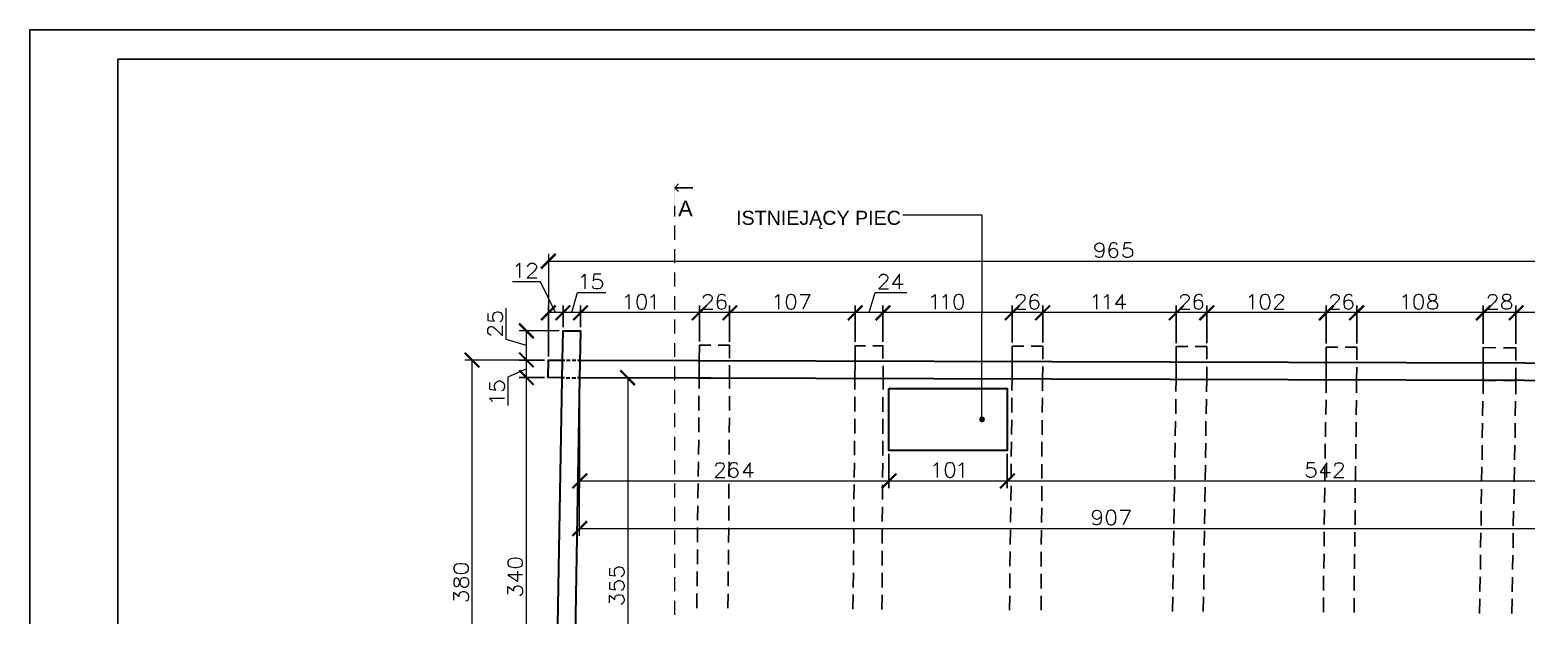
# Model space of a CAD drawing. Header units: millimetres. Extents: x 0 to 673989, y 0 to 383369.
# Drawn here: x 0 to 1277, y 985 to 1485 of the extents above; entities that cross this region are included whole.
import ezdxf

# ---------------------------------------------------------------- set-up
doc = ezdxf.new("R2010")
doc.units = ezdxf.units.MM
doc.header["$LTSCALE"] = 500
for name, color, linetype in [('PDF _A_ARA_wyposazenie_opis', 7, 'Continuous'), ('PDF _A_BUD_DESKI NIEWIDOCZNE', 7, 'Continuous'), ('PDF _A_BUD_ściany 1', 7, 'Continuous'), ('PDF _A_opis', 7, 'Continuous'), ('PDF _wymiary', 7, 'Continuous'), ('Tekst', 1, 'Continuous')]:
    doc.layers.add(name, color=color, linetype=linetype)
doc.layers.add('tabelka', color=3, linetype='Continuous', lineweight=15)
doc.styles.add('PDF Arial', font='arial.ttf')

msp = doc.modelspace()

# ---------------------------------------------------------------- linework, layer by layer
at = {"layer": 'PDF _A_ARA_wyposazenie_opis', "lineweight": 20}
for points in [[(553.5, 1353.2), (550.3, 1349.8), (565.6, 1349.8), (550.3, 1349.8), (553.5, 1346.7)], [(549.9, 1334.6), (549.9, 1325.5)], [(549.9, 1317.7), (549.9, 1305.6)], [(549.9, 1297.6), (549.9, 1285.7)], [(549.9, 1277.7), (549.9, 1265.6)], [(549.9, 1257.5), (549.9, 1245.7)], [(549.9, 1237.7), (549.9, 1225.6)], [(549.9, 1217.5), (549.9, 1205.7)], [(549.9, 1197.6), (549.9, 1185.6)], [(549.9, 1177.5), (549.9, 1165.7)], [(549.9, 1157.6), (549.9, 1145.6)], [(549.9, 1137.5), (549.9, 1125.7)], [(549.9, 1117.6), (549.9, 1105.6)], [(549.9, 1097.5), (549.9, 1085.7)], [(549.9, 1077.6), (549.9, 1065.6)], [(549.9, 1057.5), (549.9, 1045.7)], [(549.9, 1037.6), (549.9, 1025.6)], [(549.9, 1017.7), (549.9, 1005.7)], [(549.9, 997.6), (549.9, 985.5)]]:
    msp.add_lwpolyline(points, dxfattribs=at)
at = {"layer": 'PDF _A_ARA_wyposazenie_opis', "lineweight": 25, "transparency": 33554559}
for points in [[(550.3, 1353.2), (549.5, 1353.2), (550.3, 1334.6)], [(549.5, 1353.2), (550.3, 1334.6), (549.5, 1334.6)]]:
    msp.add_solid(points, dxfattribs=at)
at = {"layer": 'PDF _A_BUD_DESKI NIEWIDOCZNE', "lineweight": 25}
for points in [[(571.1, 1178.8), (571.1, 1187.7), (581, 1187.7), (571.1, 1187.7), (571.1, 1202.7), (571.3, 1215.6), (581, 1215.6)], [(587.4, 1215.6), (597.1, 1215.6), (597.1, 1204.6)], [(704, 1177.7), (704, 1187.3), (712.9, 1187.3), (704, 1187.3), (704.2, 1202.3), (704.2, 1215.2), (712.9, 1215.2)], [(719.3, 1215.2), (727.9, 1215.2), (727.9, 1204.2)], [(838, 1176.9), (838.2, 1186.8), (848, 1186.8), (838.2, 1186.8), (838.2, 1201.9), (838.2, 1214.8), (848.2, 1214.8)], [(854.3, 1214.8), (864.3, 1214.8), (864.3, 1203.8)], [(977.9, 1176.1), (978.1, 1186.4), (988.1, 1186.4), (978.1, 1186.4), (978.1, 1201.5), (978.1, 1214.4), (988.1, 1214.4)], [(994.2, 1214.4), (1004.2, 1214.4), (1004.2, 1203.6)], [(1106, 1175), (1106.2, 1186), (1115.9, 1186), (1106.2, 1186), (1106.2, 1201), (1106.2, 1213.9), (1116.2, 1213.9)], [(1122.3, 1213.9), (1132.2, 1213.9), (1132.2, 1203.1)], [(1240, 1174.1), (1240.2, 1185.6), (1251, 1185.6), (1240.2, 1185.6), (1240.2, 1200.6), (1240.2, 1213.7), (1251, 1213.5)], [(1257.3, 1213.5), (1268.1, 1213.5), (1268.1, 1202.7)], [(597.1, 1198.5), (597.1, 1187.5), (587.2, 1187.5), (597.1, 1187.5), (597.1, 1178.6)], [(728.2, 1198.1), (728.2, 1187.1), (719.3, 1187.3), (728.2, 1187.1), (728.2, 1177.7)], [(864.3, 1197.6), (864, 1186.8), (854.3, 1186.8), (864, 1186.8), (864, 1176.7)], [(1004.2, 1197.2), (1004.2, 1186.4), (994.2, 1186.4), (1004.2, 1186.4), (1004, 1175.8)], [(1132.2, 1196.8), (1132, 1186), (1122.3, 1186), (1132, 1186), (1132, 1175)], [(1268.1, 1196.4), (1268.1, 1185.6), (1257.3, 1185.6), (1268.1, 1185.6), (1267.9, 1173.9)], [(570.9, 1172.5), (570.9, 1160)], [(596.9, 1159.8), (596.9, 1172.2)], [(704, 1171.6), (703.8, 1159.1)], [(727.9, 1158.9), (727.9, 1171.4)], [(838, 1170.8), (837.8, 1158.3)], [(863.8, 1158.1), (864, 1170.6)], [(977.9, 1169.7), (977.7, 1157.2)], [(1003.8, 1157), (1004, 1169.5)], [(1106, 1168.9), (1105.8, 1156.4)], [(1131.8, 1156.2), (1132, 1168.6)], [(1239.8, 1168), (1239.6, 1155.5)], [(1267.5, 1155.3), (1267.7, 1167.8)], [(570.9, 1153.8), (570.7, 1141.3)], [(596.7, 1141.1), (596.9, 1153.6)], [(703.8, 1152.8), (703.8, 1140.3)], [(727.9, 1140.1), (727.9, 1152.8)], [(837.8, 1151.9), (837.6, 1139.4)], [(863.8, 1139.2), (863.8, 1151.7)], [(977.5, 1150.9), (977.3, 1138.4)], [(1003.5, 1138.4), (1003.5, 1150.9)], [(1105.6, 1150), (1105.6, 1137.5)], [(1131.6, 1137.5), (1131.8, 1150)], [(1239.6, 1149.2), (1239.3, 1136.7)], [(1267.3, 1136.5), (1267.5, 1149)], [(570.7, 1135), (570.5, 1122.5)], [(596.7, 1122.3), (596.7, 1134.8)], [(703.6, 1134.1), (703.6, 1121.7)], [(727.7, 1121.4), (727.7, 1133.9)], [(837.6, 1133.1), (837.4, 1120.6)], [(863.6, 1120.6), (863.6, 1133.1)], [(977.3, 1132.2), (977.1, 1119.7)], [(1003.1, 1119.5), (1003.3, 1132)], [(1105.4, 1131.4), (1105.4, 1118.9)], [(1131.4, 1118.7), (1131.4, 1131.2)], [(1239.3, 1130.3), (1239.1, 1117.8)], [(1266.9, 1117.8), (1267.1, 1130.3)], [(570.5, 1116.2), (570.2, 1103.7)], [(596.5, 1103.7), (596.7, 1116.2)], [(703.6, 1115.3), (703.4, 1102.8)], [(727.5, 1102.6), (727.7, 1115.1)], [(837.4, 1114.5), (837.2, 1102)], [(863.4, 1101.8), (863.6, 1114.2)], [(977.1, 1113.4), (976.9, 1100.9)], [(1002.9, 1100.7), (1003.1, 1113.4)], [(1105.1, 1112.6), (1104.9, 1100.1)], [(1131.2, 1099.9), (1131.2, 1112.3)], [(1238.9, 1111.7), (1238.7, 1099.2)], [(1266.4, 1099), (1266.9, 1111.5)], [(570.2, 1097.5), (570, 1085)], [(596.3, 1084.8), (596.5, 1097.3)], [(703.4, 1096.7), (703.2, 1084.2)], [(727.5, 1084), (727.5, 1096.5)], [(837.2, 1095.6), (837, 1083.1)], [(863.4, 1082.9), (863.4, 1095.4)], [(976.7, 1094.8), (976.4, 1082.3)], [(1002.7, 1082.1), (1002.9, 1094.6)], [(1104.9, 1093.9), (1104.7, 1081.4)], [(1131, 1081.2), (1131, 1093.7)], [(1238.7, 1092.9), (1238.5, 1080.4)], [(1266.2, 1080.2), (1266.4, 1092.7)], [(570, 1078.7), (569.8, 1066.2)], [(596.3, 1066), (596.3, 1078.5)], [(703.2, 1077.8), (703, 1065.3)], [(727.3, 1065.1), (727.5, 1077.6)], [(837, 1077), (836.7, 1064.5)], [(863.2, 1064.3), (863.4, 1076.8)], [(976.4, 1075.9), (976.2, 1063.4)], [(1002.3, 1063.2), (1002.5, 1075.7)], [(1104.7, 1075.1), (1104.5, 1062.6)], [(1130.8, 1062.4), (1130.8, 1074.9)], [(1238.3, 1074.2), (1238.3, 1061.8)], [(1265.8, 1061.5), (1266, 1074)], [(569.8, 1060.1), (569.6, 1047.6)], [(596.1, 1047.4), (596.3, 1059.8)], [(703, 1059.2), (703, 1046.5)], [(727.3, 1046.5), (727.3, 1059)], [(836.7, 1058.2), (836.5, 1045.7)], [(863, 1045.5), (863.2, 1057.9)], [(976, 1057.3), (975.8, 1044.8)], [(1002.1, 1044.6), (1002.3, 1057.1)], [(1104.5, 1056.5), (1104.3, 1044)], [(1130.5, 1043.8), (1130.5, 1056.2)], [(1238.1, 1055.4), (1237.9, 1042.9)], [(1265.6, 1042.7), (1265.8, 1055.2)], [(569.6, 1041.2), (569.6, 1028.7)], [(596.1, 1028.5), (596.1, 1041)], [(702.8, 1040.4), (702.8, 1027.9)], [(727.1, 1027.7), (727.3, 1040.2)], [(836.5, 1039.5), (836.3, 1027)], [(863, 1026.8), (863, 1039.3)], [(975.8, 1038.5), (975.6, 1026)], [(1001.8, 1025.8), (1002.1, 1038.3)], [(1104.3, 1037.6), (1104.1, 1025.1)], [(1130.3, 1024.9), (1130.3, 1037.4)], [(1237.9, 1036.8), (1237.7, 1024.3)], [(1265.2, 1024.1), (1265.4, 1036.6)], [(569.4, 1022.6), (569.4, 1010.1)], [(595.9, 1009.9), (595.9, 1022.4)], [(702.8, 1021.5), (702.5, 1009)], [(727.1, 1008.8), (727.1, 1021.5)], [(836.3, 1020.7), (836.1, 1008.2)], [(862.8, 1008), (863, 1020.5)], [(975.6, 1019.8), (975.4, 1007.4)], [(1001.6, 1007.1), (1001.8, 1019.6)], [(1103.9, 1018.8), (1103.9, 1006.3)], [(1130.1, 1006.3), (1130.1, 1018.8)], [(1237.4, 1017.9), (1237.2, 1005.4)], [(1264.7, 1005.2), (1265, 1017.7)], [(569.2, 1003.8), (569.2, 991.3)], [(595.6, 991.1), (595.9, 1003.5)], [(702.5, 1002.9), (702.3, 990.4)], [(726.9, 990.2), (727.1, 1002.7)], [(836.1, 1001.8), (835.9, 989.4)], [(862.8, 989.4), (862.8, 1001.8)], [(975.2, 1001), (975, 988.5)], [(1001.2, 988.3), (1001.4, 1000.8)], [(1103.7, 1000.2), (1103.7, 987.7)], [(1129.9, 987.5), (1129.9, 999.9)], [(1237.2, 999.3), (1237, 986.6)], [(1264.5, 986.6), (1264.7, 999.1)]]:
    msp.add_lwpolyline(points, dxfattribs=at)
at = {"layer": 'PDF _A_BUD_ściany 1', "lineweight": 30}
for points in [[(456.2, 1187.9), (454, 1187.9), (442.2, 1188.1), (442.4, 1202.9), (454.5, 1202.9), (454.9, 1227.9), (469.9, 1227.9), (469.1, 1187.9), (467.2, 1187.9)], [(1364.4, 446.4), (1362.5, 446.4), (1134.8, 449), (1128.9, 464), (1362.7, 461.4), (1376.1, 1185.2), (469.1, 1187.9), (463.1, 832.9), (448.3, 848), (454.5, 1202.9), (456.4, 1202.9)], [(457.8, 1202.9), (461, 1202.9)], [(462.7, 1202.9), (465.9, 1202.9)], [(467.4, 1202.9), (469.3, 1202.9), (1376.3, 1200.2), (1378.4, 1200.2)], [(457.6, 1187.9), (460.8, 1187.9)], [(462.5, 1187.9), (465.7, 1187.9)]]:
    msp.add_lwpolyline(points, dxfattribs=at)
msp.add_lwpolyline([(733, 1178.6), (834, 1178.6), (834, 1125.9), (733, 1125.9)], close=True, dxfattribs=at)
at = {"layer": 'PDF _A_opis', "lineweight": 9}
msp.add_lwpolyline([(812.4, 1154.9), (812.4, 1157.4), (812.6, 1326.6), (744.9, 1326.6)], dxfattribs=at)
at = {"layer": 'PDF _A_opis', "lineweight": 25, "transparency": 33554559}
for points in [[(812.4, 1152.3), (810.3, 1153.6), (810.1, 1152.3)], [(810.1, 1152.3), (810.3, 1151.1), (812.4, 1152.3)], [(811.1, 1154.5), (812.4, 1152.3), (810.3, 1153.6)], [(810.3, 1151.1), (812.4, 1152.3), (811.1, 1150.2)], [(812.4, 1154.9), (811.1, 1154.5), (812.4, 1152.3)], [(812.4, 1152.3), (811.1, 1150.2), (812.4, 1149.8)], [(812.4, 1152.3), (813.7, 1154.5), (812.4, 1154.9)], [(814.7, 1153.6), (812.4, 1152.3), (813.7, 1154.5)], [(814.9, 1152.3), (814.7, 1153.6), (812.4, 1152.3)], [(812.4, 1149.8), (813.7, 1150.2), (812.4, 1152.3)], [(813.7, 1150.2), (812.4, 1152.3), (814.7, 1151.1)], [(812.4, 1152.3), (814.7, 1151.1), (814.9, 1152.3)]]:
    msp.add_solid(points, dxfattribs=at)
at = {"layer": 'PDF _wymiary', "lineweight": 18}
for points in [[(916.5, 1298.8), (915.9, 1296.9), (914.8, 1295.9), (912.9, 1295.2), (912.3, 1295.2), (910.6, 1295.9), (909.3, 1296.9), (908.7, 1298.8), (908.7, 1299.5), (909.3, 1301.2), (910.6, 1302.4), (912.3, 1303.1), (912.9, 1303.1), (914.8, 1302.4), (915.9, 1301.2), (916.5, 1298.8), (916.5, 1295.9), (915.9, 1292.9), (914.8, 1291), (912.9, 1290.4), (911.9, 1290.4), (910, 1291), (909.3, 1292.3)], [(927.8, 1301.2), (927.3, 1302.4), (925.4, 1303.1), (924.4, 1303.1), (922.5, 1302.4), (921.4, 1300.5), (920.8, 1297.6), (920.8, 1294.6), (921.4, 1292.3), (922.5, 1291), (924.4, 1290.4), (924.8, 1290.4), (926.7, 1291), (927.8, 1292.3), (928.4, 1294), (928.4, 1294.6), (927.8, 1296.5), (926.7, 1297.6), (924.8, 1298.2), (924.4, 1298.2), (922.5, 1297.6), (921.4, 1296.5), (920.8, 1294.6)], [(939.8, 1303.1), (933.9, 1303.1), (933.3, 1297.6), (933.9, 1298.2), (935.6, 1298.8), (937.3, 1298.8), (939.2, 1298.2), (940.5, 1296.9), (940.9, 1295.2), (940.9, 1294), (940.5, 1292.3), (939.2, 1291), (937.3, 1290.4), (935.6, 1290.4), (933.9, 1291), (933.3, 1291.6), (932.6, 1292.9)], [(442.4, 1293.5), (442.4, 1206.1), (442.4, 1249.5)], [(414.9, 1283.2), (416.1, 1283.8), (417.8, 1285.5), (417.8, 1273)], [(425, 1282.5), (425, 1283.2), (425.7, 1284.2), (426.1, 1284.9), (427.4, 1285.5), (429.7, 1285.5), (431, 1284.9), (431.6, 1284.2), (432.2, 1283.2), (432.2, 1281.9), (431.6, 1280.6), (430.3, 1278.9), (424.4, 1273), (432.7, 1273)], [(442.4, 1287.4), (1407.4, 1287.4)], [(448.5, 1243.4), (435.8, 1269.8), (411.7, 1269.8)], [(470.5, 1273.6), (471.8, 1274.3), (473.5, 1276.2), (473.5, 1263.7)], [(487.3, 1276.2), (481.3, 1276.2), (480.7, 1270.7), (481.3, 1271.3), (483, 1271.9), (484.9, 1271.9), (486.6, 1271.3), (487.9, 1270.2), (488.5, 1268.3), (488.5, 1267.3), (487.9, 1265.4), (486.6, 1264.1), (484.9, 1263.7), (483, 1263.7), (481.3, 1264.1), (480.7, 1264.7), (480.1, 1266)], [(725, 1273.2), (725, 1273.6), (725.6, 1274.9), (726, 1275.5), (727.3, 1276.2), (729.6, 1276.2), (730.9, 1275.5), (731.5, 1274.9), (732.2, 1273.6), (732.2, 1272.6), (731.5, 1271.3), (730.3, 1269.6), (724.3, 1263.7), (732.6, 1263.7)], [(742.1, 1263.7), (742.1, 1276.2), (736.2, 1267.7), (745.1, 1267.7)], [(462.3, 1243.4), (467.4, 1260.5), (491.5, 1260.5)], [(508.2, 1256.5), (509.5, 1257.1), (511.2, 1259), (511.2, 1246.3)], [(529.8, 1256.5), (530.9, 1257.1), (532.8, 1259), (532.8, 1246.3)], [(574.9, 1255.9), (574.9, 1256.5), (575.5, 1257.8), (576.2, 1258.4), (577.4, 1259), (579.8, 1259), (580.8, 1258.4), (581.5, 1257.8), (582.1, 1256.5), (582.1, 1255.4), (581.5, 1254.2), (580.4, 1252.5), (574.5, 1246.3), (582.7, 1246.3)], [(593.5, 1257.1), (592.9, 1258.4), (591, 1259), (589.9, 1259), (588, 1258.4), (587, 1256.5), (586.3, 1253.5), (586.3, 1250.6), (587, 1248.2), (588, 1247), (589.9, 1246.3), (590.4, 1246.3), (592.3, 1247), (593.5, 1248.2), (594, 1249.9), (594, 1250.6), (593.5, 1252.5), (592.3, 1253.5), (590.4, 1254.2), (589.9, 1254.2), (588, 1253.5), (587, 1252.5), (586.3, 1250.6)], [(635.9, 1256.5), (636.9, 1257.1), (638.8, 1259), (638.8, 1246.3)], [(657.2, 1259), (665.5, 1259), (659.6, 1246.3)], [(716.1, 1243.4), (721.2, 1260.5), (748.3, 1260.5)], [(769.4, 1256.5), (770.5, 1257.1), (772.4, 1259), (772.4, 1246.3)], [(779, 1256.5), (780, 1257.1), (781.9, 1259), (781.9, 1246.3)], [(842, 1255.9), (842, 1256.5), (842.7, 1257.8), (843.1, 1258.4), (844.4, 1259), (846.7, 1259), (848, 1258.4), (848.6, 1257.8), (849, 1256.5), (849, 1255.4), (848.6, 1254.2), (847.3, 1252.5), (841.4, 1246.3), (849.7, 1246.3)], [(860.4, 1257.1), (859.8, 1258.4), (858.1, 1259), (856.9, 1259), (855.2, 1258.4), (853.9, 1256.5), (853.3, 1253.5), (853.3, 1250.6), (853.9, 1248.2), (855.2, 1247), (856.9, 1246.3), (857.5, 1246.3), (859.2, 1247), (860.4, 1248.2), (861.1, 1249.9), (861.1, 1250.6), (860.4, 1252.5), (859.2, 1253.5), (857.5, 1254.2), (856.9, 1254.2), (855.2, 1253.5), (853.9, 1252.5), (853.3, 1250.6)], [(907.2, 1256.5), (908.5, 1257.1), (910.2, 1259), (910.2, 1246.3)], [(916.8, 1256.5), (918, 1257.1), (919.7, 1259), (919.7, 1246.3)], [(932.2, 1246.3), (932.2, 1259), (926.3, 1250.6), (935.2, 1250.6)], [(982, 1255.9), (982, 1256.5), (982.6, 1257.8), (983.2, 1258.4), (984.3, 1259), (986.8, 1259), (987.9, 1258.4), (988.5, 1257.8), (989.1, 1256.5), (989.1, 1255.4), (988.5, 1254.2), (987.2, 1252.5), (981.3, 1246.3), (989.8, 1246.3)], [(1000.4, 1257.1), (999.9, 1258.4), (998, 1259), (996.8, 1259), (995.1, 1258.4), (993.8, 1256.5), (993.4, 1253.5), (993.4, 1250.6), (993.8, 1248.2), (995.1, 1247), (996.8, 1246.3), (997.4, 1246.3), (999.3, 1247), (1000.4, 1248.2), (1001, 1249.9), (1001, 1250.6), (1000.4, 1252.5), (999.3, 1253.5), (997.4, 1254.2), (996.8, 1254.2), (995.1, 1253.5), (993.8, 1252.5), (993.4, 1250.6)], [(1040.4, 1256.5), (1041.4, 1257.1), (1043.3, 1259), (1043.3, 1246.3)], [(1062.4, 1255.9), (1062.4, 1256.5), (1063, 1257.8), (1063.4, 1258.4), (1064.7, 1259), (1067, 1259), (1068.3, 1258.4), (1068.9, 1257.8), (1069.6, 1256.5), (1069.6, 1255.4), (1068.9, 1254.2), (1067.7, 1252.5), (1061.8, 1246.3), (1070, 1246.3)], [(1110, 1255.9), (1110, 1256.5), (1110.6, 1257.8), (1111.1, 1258.4), (1112.3, 1259), (1114.7, 1259), (1115.9, 1258.4), (1116.6, 1257.8), (1117.2, 1256.5), (1117.2, 1255.4), (1116.6, 1254.2), (1115.3, 1252.5), (1109.4, 1246.3), (1117.6, 1246.3)], [(1128.4, 1257.1), (1127.8, 1258.4), (1126.1, 1259), (1124.8, 1259), (1123.1, 1258.4), (1121.9, 1256.5), (1121.2, 1253.5), (1121.2, 1250.6), (1121.9, 1248.2), (1123.1, 1247), (1124.8, 1246.3), (1125.5, 1246.3), (1127.2, 1247), (1128.4, 1248.2), (1129.1, 1249.9), (1129.1, 1250.6), (1128.4, 1252.5), (1127.2, 1253.5), (1125.5, 1254.2), (1124.8, 1254.2), (1123.1, 1253.5), (1121.9, 1252.5), (1121.2, 1250.6)], [(1171.4, 1256.5), (1172.5, 1257.1), (1174.4, 1259), (1174.4, 1246.3)], [(1244.6, 1255.9), (1244.6, 1256.5), (1245.3, 1257.8), (1245.9, 1258.4), (1247, 1259), (1249.5, 1259), (1250.6, 1258.4), (1251.2, 1257.8), (1251.8, 1256.5), (1251.8, 1255.4), (1251.2, 1254.2), (1250.1, 1252.5), (1244, 1246.3), (1252.5, 1246.3)], [(390.7, 1242.7), (390.7, 1236.8), (396.3, 1236.2), (395.6, 1236.8), (395, 1238.7), (395, 1240.4), (395.6, 1242.1), (396.7, 1243.4), (398.6, 1244), (399.6, 1244), (401.5, 1243.4), (402.6, 1242.1), (403.2, 1240.4), (403.2, 1238.7), (402.6, 1236.8), (402.2, 1236.2), (400.9, 1235.5)], [(423.6, 1215.4), (406.4, 1220.5), (406.4, 1247.2)], [(1407.4, 1243.4), (1391.3, 1243.4), (1376.3, 1243.4), (1268.1, 1243.4), (1240.2, 1243.4), (1132.2, 1243.4), (1106.2, 1243.4), (1004.2, 1243.4), (978.1, 1243.4), (864.3, 1243.4), (838.2, 1243.4), (727.9, 1243.4), (704.2, 1243.4), (597.1, 1243.4), (571.3, 1243.4), (469.9, 1243.4), (454.9, 1243.4), (442.4, 1243.4)], [(393.7, 1224.3), (393.1, 1224.3), (392, 1225), (391.4, 1225.6), (390.7, 1226.6), (390.7, 1229.2), (391.4, 1230.2), (392, 1230.9), (393.1, 1231.5), (394.3, 1231.5), (395.6, 1230.9), (397.3, 1229.6), (403.2, 1223.7), (403.2, 1232.1)], [(451.7, 1227.9), (417.4, 1227.9)], [(423.6, 444.3), (423.6, 456.2), (423.6, 471.2), (423.6, 796.5), (423.6, 848), (423.6, 1188.1), (423.6, 1202.9), (423.6, 1227.9)], [(425.3, 1202.9), (371.1, 1202.9)], [(377.2, 1202.9), (377.2, 823.4), (377.2, 800.3), (377.2, 471.4)], [(423.6, 1195.5), (407.9, 1188.3), (407.9, 1164.2)], [(472.2, 1187.9), (516.3, 1187.9)], [(510.1, 1187.9), (510.1, 833.1), (510.1, 811.1), (510.1, 471.2)], [(392.2, 1183.9), (392.2, 1178), (397.7, 1177.3), (397.1, 1178), (396.5, 1179.7), (396.5, 1181.6), (397.1, 1183.3), (398.4, 1184.5), (400.1, 1185.2), (401.3, 1185.2), (403, 1184.5), (404.3, 1183.3), (404.9, 1181.6), (404.9, 1179.7), (404.3, 1178), (403.7, 1177.3), (402.4, 1176.7)], [(469.1, 1052.9), (469.1, 1184.7), (469.1, 1093.5)], [(394.8, 1167.2), (394.1, 1168.4), (392.2, 1170.3), (404.9, 1170.3)], [(585.3, 1112.3), (585.3, 1113), (585.9, 1114.2), (586.5, 1114.9), (587.6, 1115.3), (590.1, 1115.3), (591.2, 1114.9), (591.8, 1114.2), (592.5, 1113), (592.5, 1111.7), (591.8, 1110.6), (590.8, 1108.7), (584.6, 1102.8), (593.1, 1102.8)], [(603.7, 1113.6), (603.3, 1114.9), (601.4, 1115.3), (600.3, 1115.3), (598.4, 1114.9), (597.1, 1113), (596.7, 1110), (596.7, 1107), (597.1, 1104.7), (598.4, 1103.5), (600.3, 1102.8), (600.7, 1102.8), (602.6, 1103.5), (603.7, 1104.7), (604.3, 1106.4), (604.3, 1107), (603.7, 1108.7), (602.6, 1110), (600.7, 1110.6), (600.3, 1110.6), (598.4, 1110), (597.1, 1108.7), (596.7, 1107)], [(614.5, 1102.8), (614.5, 1115.3), (608.6, 1107), (617.4, 1107)], [(771.3, 1113), (772.6, 1113.6), (774.3, 1115.3), (774.3, 1102.8)], [(792.7, 1113), (794, 1113.6), (795.7, 1115.3), (795.7, 1102.8)], [(1096.3, 1115.3), (1090.1, 1115.3), (1089.7, 1110), (1090.1, 1110.6), (1092, 1111.3), (1093.7, 1111.3), (1095.6, 1110.6), (1096.7, 1109.4), (1097.3, 1107.7), (1097.3, 1106.4), (1096.7, 1104.7), (1095.6, 1103.5), (1093.7, 1102.8), (1092, 1102.8), (1090.1, 1103.5), (1089.7, 1104.1), (1089.1, 1105.4)], [(1106.8, 1102.8), (1106.8, 1115.3), (1100.9, 1107), (1109.8, 1107)], [(1113.4, 1112.3), (1113.4, 1113), (1114, 1114.2), (1114.7, 1114.9), (1115.7, 1115.3), (1118.3, 1115.3), (1119.3, 1114.9), (1120, 1114.2), (1120.6, 1113), (1120.6, 1111.7), (1120, 1110.6), (1118.7, 1108.7), (1112.8, 1102.8), (1121.2, 1102.8)], [(469.1, 1099.9), (733, 1099.9), (834, 1099.9), (1376.1, 1099.9)], [(914.2, 1070.6), (913.8, 1068.9), (912.5, 1067.7), (910.6, 1067), (910.2, 1067), (908.3, 1067.7), (907.2, 1068.9), (906.6, 1070.6), (906.6, 1071.3), (907.2, 1073), (908.3, 1074.2), (910.2, 1074.9), (910.6, 1074.9), (912.5, 1074.2), (913.8, 1073), (914.2, 1070.6), (914.2, 1067.7), (913.8, 1064.7), (912.5, 1062.8), (910.6, 1062.4), (909.6, 1062.4), (907.7, 1062.8), (907.2, 1064.1)], [(930.3, 1074.9), (938.8, 1074.9), (932.8, 1062.4)], [(469.1, 1059.2), (1376.1, 1059.2)], [(420.4, 1019.8), (407.9, 1019.8), (416.4, 1013.9), (416.4, 1022.8)], [(494.5, 1025.3), (494.5, 1019.4), (499.8, 1018.8), (499.1, 1019.4), (498.7, 1021.1), (498.7, 1023), (499.1, 1024.7), (500.4, 1026), (502.1, 1026.6), (503.4, 1026.6), (505.3, 1026), (506.3, 1024.7), (507, 1023), (507, 1021.1), (506.3, 1019.4), (505.7, 1018.8), (504.6, 1018.1)], [(407.9, 1003.1), (407.9, 1009.7), (412.8, 1006.1), (412.8, 1008), (413.4, 1009), (414, 1009.7), (415.7, 1010.3), (417, 1010.3), (418.7, 1009.7), (420, 1008.4), (420.4, 1006.7), (420.4, 1005), (420, 1003.1), (419.3, 1002.5), (418.1, 1001.8)], [(494.5, 1013.5), (494.5, 1007.6), (499.8, 1006.9), (499.1, 1007.6), (498.7, 1009.3), (498.7, 1011.2), (499.1, 1012.9), (500.4, 1014.1), (502.1, 1014.8), (503.4, 1014.8), (505.3, 1014.1), (506.3, 1012.9), (507, 1011.2), (507, 1009.3), (506.3, 1007.6), (505.7, 1006.9), (504.6, 1006.3)], [(361.7, 998.2), (361.7, 1004.8), (366.4, 1001.2), (366.4, 1003.1), (367, 1004.2), (367.7, 1004.8), (369.4, 1005.4), (370.6, 1005.4), (372.3, 1004.8), (373.6, 1003.8), (374.2, 1001.8), (374.2, 1000.2), (373.6, 998.2), (373, 997.6), (371.7, 997.2)], [(494.5, 995.7), (494.5, 1002.3), (499.1, 998.7), (499.1, 1000.4), (499.8, 1001.6), (500.4, 1002.3), (502.1, 1002.7), (503.4, 1002.7), (505.3, 1002.3), (506.3, 1001), (507, 999.1), (507, 997.4), (506.3, 995.7), (505.7, 995.1), (504.6, 994.4)]]:
    msp.add_lwpolyline(points, dxfattribs=at)
for points in [[(521.4, 1259), (519.7, 1258.4), (518.4, 1256.5), (517.8, 1253.5), (517.8, 1251.8), (518.4, 1248.9), (519.7, 1247), (521.4, 1246.3), (522.6, 1246.3), (524.3, 1247), (525.6, 1248.9), (526.2, 1251.8), (526.2, 1253.5), (525.6, 1256.5), (524.3, 1258.4), (522.6, 1259)], [(649, 1259), (647.1, 1258.4), (646, 1256.5), (645.4, 1253.5), (645.4, 1251.8), (646, 1248.9), (647.1, 1247), (649, 1246.3), (650, 1246.3), (652, 1247), (653, 1248.9), (653.6, 1251.8), (653.6, 1253.5), (653, 1256.5), (652, 1258.4), (650, 1259)], [(792.1, 1259), (790.2, 1258.4), (789.1, 1256.5), (788.5, 1253.5), (788.5, 1251.8), (789.1, 1248.9), (790.2, 1247), (792.1, 1246.3), (793.1, 1246.3), (795, 1247), (796.1, 1248.9), (796.7, 1251.8), (796.7, 1253.5), (796.1, 1256.5), (795, 1258.4), (793.1, 1259)], [(1053.5, 1259), (1051.6, 1258.4), (1050.5, 1256.5), (1049.9, 1253.5), (1049.9, 1251.8), (1050.5, 1248.9), (1051.6, 1247), (1053.5, 1246.3), (1054.6, 1246.3), (1056.5, 1247), (1057.5, 1248.9), (1058.2, 1251.8), (1058.2, 1253.5), (1057.5, 1256.5), (1056.5, 1258.4), (1054.6, 1259)], [(1184.5, 1259), (1182.6, 1258.4), (1181.3, 1256.5), (1180.9, 1253.5), (1180.9, 1251.8), (1181.3, 1248.9), (1182.6, 1247), (1184.5, 1246.3), (1185.6, 1246.3), (1187.5, 1247), (1188.5, 1248.9), (1189.2, 1251.8), (1189.2, 1253.5), (1188.5, 1256.5), (1187.5, 1258.4), (1185.6, 1259)], [(1195.7, 1259), (1194, 1258.4), (1193.4, 1257.1), (1193.4, 1255.9), (1194, 1254.8), (1195.1, 1254.2), (1197.4, 1253.5), (1199.3, 1252.9), (1200.4, 1251.8), (1201, 1250.6), (1201, 1248.9), (1200.4, 1247.6), (1200, 1247), (1198.1, 1246.3), (1195.7, 1246.3), (1194, 1247), (1193.4, 1247.6), (1192.8, 1248.9), (1192.8, 1250.6), (1193.4, 1251.8), (1194.5, 1252.9), (1196.4, 1253.5), (1198.7, 1254.2), (1200, 1254.8), (1200.4, 1255.9), (1200.4, 1257.1), (1200, 1258.4), (1198.1, 1259)], [(1259, 1259), (1257.1, 1258.4), (1256.5, 1257.1), (1256.5, 1255.9), (1257.1, 1254.8), (1258.4, 1254.2), (1260.7, 1253.5), (1262.6, 1252.9), (1263.7, 1251.8), (1264.3, 1250.6), (1264.3, 1248.9), (1263.7, 1247.6), (1263.1, 1247), (1261.4, 1246.3), (1259, 1246.3), (1257.1, 1247), (1256.5, 1247.6), (1256.1, 1248.9), (1256.1, 1250.6), (1256.5, 1251.8), (1257.8, 1252.9), (1259.7, 1253.5), (1262, 1254.2), (1263.1, 1254.8), (1263.7, 1255.9), (1263.7, 1257.1), (1263.1, 1258.4), (1261.4, 1259)], [(454.9, 1249.5), (454.9, 1231.1)], [(469.9, 1249.5), (469.9, 1231.1)], [(571.3, 1249.5), (571.3, 1218.8)], [(597.1, 1249.5), (597.1, 1218.6)], [(704.2, 1249.5), (704.2, 1218.4)], [(727.9, 1249.5), (727.9, 1218.4)], [(838.2, 1249.5), (838.2, 1218)], [(864.3, 1249.5), (864.3, 1218)], [(978.1, 1249.5), (978.1, 1217.5)], [(1004.2, 1249.5), (1004.2, 1217.5)], [(1106.2, 1249.5), (1106.2, 1217.1)], [(1132.2, 1249.5), (1132.2, 1217.1)], [(1240.2, 1249.5), (1240.2, 1216.7)], [(1268.1, 1249.5), (1268.1, 1216.7)], [(417.4, 1202.9), (439.2, 1202.9)], [(417.4, 1188.1), (439, 1188.1)], [(733, 1093.5), (733, 1122.9)], [(784.5, 1115.3), (782.8, 1114.9), (781.5, 1113), (780.9, 1110), (780.9, 1108.3), (781.5, 1105.4), (782.8, 1103.5), (784.5, 1102.8), (785.7, 1102.8), (787.4, 1103.5), (788.7, 1105.4), (789.3, 1108.3), (789.3, 1110), (788.7, 1113), (787.4, 1114.9), (785.7, 1115.3)], [(834, 1093.5), (834, 1122.9)], [(922, 1074.9), (920.1, 1074.2), (919.1, 1072.3), (918.4, 1069.4), (918.4, 1067.7), (919.1, 1064.7), (920.1, 1062.8), (922, 1062.4), (923.3, 1062.4), (925, 1062.8), (926.3, 1064.7), (926.7, 1067.7), (926.7, 1069.4), (926.3, 1072.3), (925, 1074.2), (923.3, 1074.9)], [(361.7, 1024.5), (362.2, 1022.8), (364.1, 1021.5), (367, 1020.9), (368.7, 1020.9), (371.7, 1021.5), (373.6, 1022.8), (374.2, 1024.5), (374.2, 1025.8), (373.6, 1027.5), (371.7, 1028.7), (368.7, 1029.2), (367, 1029.2), (364.1, 1028.7), (362.2, 1027.5), (361.7, 1025.8)], [(407.9, 1029.4), (408.5, 1027.5), (410.4, 1026.4), (413.4, 1025.8), (415.1, 1025.8), (418.1, 1026.4), (420, 1027.5), (420.4, 1029.4), (420.4, 1030.4), (420, 1032.3), (418.1, 1033.4), (415.1, 1034), (413.4, 1034), (410.4, 1033.4), (408.5, 1032.3), (407.9, 1030.4)], [(361.7, 1012), (362.2, 1010.3), (363.4, 1009.7), (364.7, 1009.7), (365.8, 1010.3), (366.4, 1011.4), (367, 1013.7), (367.7, 1015.6), (368.7, 1016.7), (370, 1017.3), (371.7, 1017.3), (373, 1016.7), (373.6, 1016.2), (374.2, 1014.3), (374.2, 1012), (373.6, 1010.3), (373, 1009.7), (371.7, 1009), (370, 1009), (368.7, 1009.7), (367.7, 1010.7), (367, 1012.6), (366.4, 1015), (365.8, 1016.2), (364.7, 1016.7), (363.4, 1016.7), (362.2, 1016.2), (361.7, 1014.3)]]:
    msp.add_lwpolyline(points, close=True, dxfattribs=at)
at = {"layer": 'tabelka', "lineweight": 25}
for points in [[(0, 0), (2099.8, 0), (2099.8, 1484.7), (0, 1484.7)], [(74.9, 25), (2074.8, 25), (2074.8, 1459.7), (74.9, 1459.7)]]:
    msp.add_lwpolyline(points, close=True, dxfattribs=at)
at = {"layer": 'tabelka', "lineweight": 25, "transparency": 33554559}
for points in [[(447.9, 1294.2), (436.9, 1280.4), (435.4, 1281.7)], [(449.4, 1292.9), (447.9, 1294.2), (436.9, 1280.4)], [(447.9, 1250.1), (436.9, 1236.4), (435.4, 1237.7)], [(449.4, 1248.9), (447.9, 1250.1), (436.9, 1236.4)], [(460.4, 1250.1), (449.2, 1236.4), (447.9, 1237.7)], [(447.9, 1237.7), (449.2, 1236.4), (460.4, 1250.1)], [(461.7, 1248.9), (460.4, 1250.1), (449.2, 1236.4)], [(449.2, 1236.4), (460.4, 1250.1), (461.7, 1248.9)], [(462.9, 1237.7), (464.2, 1236.4), (475.4, 1250.1)], [(475.4, 1250.1), (464.2, 1236.4), (462.9, 1237.7)], [(464.2, 1236.4), (475.4, 1250.1), (476.7, 1248.9)], [(476.7, 1248.9), (475.4, 1250.1), (464.2, 1236.4)], [(564.3, 1237.7), (565.6, 1236.4), (576.8, 1250.1)], [(576.8, 1250.1), (565.6, 1236.4), (564.3, 1237.7)], [(565.6, 1236.4), (576.8, 1250.1), (578.1, 1248.9)], [(578.1, 1248.9), (576.8, 1250.1), (565.6, 1236.4)], [(590.4, 1237.7), (591.6, 1236.4), (602.8, 1250.1)], [(602.8, 1250.1), (591.6, 1236.4), (590.4, 1237.7)], [(591.6, 1236.4), (602.8, 1250.1), (604.1, 1248.9)], [(604.1, 1248.9), (602.8, 1250.1), (591.6, 1236.4)], [(697.3, 1237.7), (698.5, 1236.4), (709.7, 1250.1)], [(709.7, 1250.1), (698.5, 1236.4), (697.3, 1237.7)], [(698.5, 1236.4), (709.7, 1250.1), (711.2, 1248.9)], [(711.2, 1248.9), (709.7, 1250.1), (698.5, 1236.4)], [(721, 1237.7), (722.4, 1236.4), (733.4, 1250.1)], [(733.4, 1250.1), (722.4, 1236.4), (721, 1237.7)], [(722.4, 1236.4), (733.4, 1250.1), (734.9, 1248.9)], [(734.9, 1248.9), (733.4, 1250.1), (722.4, 1236.4)], [(831.2, 1237.7), (832.7, 1236.4), (843.7, 1250.1)], [(843.7, 1250.1), (832.7, 1236.4), (831.2, 1237.7)], [(832.7, 1236.4), (843.7, 1250.1), (845.2, 1248.9)], [(845.2, 1248.9), (843.7, 1250.1), (832.7, 1236.4)], [(857.3, 1237.7), (858.5, 1236.4), (869.8, 1250.1)], [(869.8, 1250.1), (858.5, 1236.4), (857.3, 1237.7)], [(858.5, 1236.4), (869.8, 1250.1), (871, 1248.9)], [(871, 1248.9), (869.8, 1250.1), (858.5, 1236.4)], [(971.4, 1237.7), (972.6, 1236.4), (983.9, 1250.1)], [(983.9, 1250.1), (972.6, 1236.4), (971.4, 1237.7)], [(972.6, 1236.4), (983.9, 1250.1), (985.1, 1248.9)], [(985.1, 1248.9), (983.9, 1250.1), (972.6, 1236.4)], [(997.2, 1237.7), (998.7, 1236.4), (1009.9, 1250.1)], [(1009.9, 1250.1), (998.7, 1236.4), (997.2, 1237.7)], [(998.7, 1236.4), (1009.9, 1250.1), (1011.2, 1248.9)], [(1011.2, 1248.9), (1009.9, 1250.1), (998.7, 1236.4)], [(1099.2, 1237.7), (1100.7, 1236.4), (1111.7, 1250.1)], [(1111.7, 1250.1), (1100.7, 1236.4), (1099.2, 1237.7)], [(1100.7, 1236.4), (1111.7, 1250.1), (1113.2, 1248.9)], [(1113.2, 1248.9), (1111.7, 1250.1), (1100.7, 1236.4)], [(1125.3, 1237.7), (1126.5, 1236.4), (1137.7, 1250.1)], [(1137.7, 1250.1), (1126.5, 1236.4), (1125.3, 1237.7)], [(1126.5, 1236.4), (1137.7, 1250.1), (1139.2, 1248.9)], [(1139.2, 1248.9), (1137.7, 1250.1), (1126.5, 1236.4)], [(1233.2, 1237.7), (1234.7, 1236.4), (1245.7, 1250.1)], [(1245.7, 1250.1), (1234.7, 1236.4), (1233.2, 1237.7)], [(1234.7, 1236.4), (1245.7, 1250.1), (1247.2, 1248.9)], [(1247.2, 1248.9), (1245.7, 1250.1), (1234.7, 1236.4)], [(1261.4, 1237.7), (1262.6, 1236.4), (1273.8, 1250.1)], [(1273.8, 1250.1), (1262.6, 1236.4), (1261.4, 1237.7)], [(1262.6, 1236.4), (1273.8, 1250.1), (1275.1, 1248.9)], [(1275.1, 1248.9), (1273.8, 1250.1), (1262.6, 1236.4)], [(430.5, 1222.4), (416.8, 1233.4), (418.1, 1234.9)], [(429.3, 1220.9), (430.5, 1222.4), (416.8, 1233.4)], [(384.2, 1197.4), (370.4, 1208.7), (371.7, 1209.9)], [(382.9, 1196.2), (384.2, 1197.4), (370.4, 1208.7)], [(418.1, 1209.9), (416.8, 1208.7), (430.5, 1197.4)], [(430.5, 1197.4), (416.8, 1208.7), (418.1, 1209.9)], [(416.8, 1208.7), (430.5, 1197.4), (429.3, 1196.2)], [(429.3, 1196.2), (430.5, 1197.4), (416.8, 1208.7)], [(418.1, 1194.9), (416.8, 1193.6), (430.5, 1182.4)], [(430.5, 1182.4), (416.8, 1193.6), (418.1, 1194.9)], [(416.8, 1193.6), (430.5, 1182.4), (429.3, 1181.1)], [(429.3, 1181.1), (430.5, 1182.4), (416.8, 1193.6)], [(516.9, 1182.4), (503.1, 1193.6), (504.4, 1194.9)], [(515.6, 1180.9), (516.9, 1182.4), (503.1, 1193.6)], [(474.8, 1106.6), (463.6, 1092.9), (462.3, 1094.1)], [(476.1, 1105.4), (474.8, 1106.6), (463.6, 1092.9)], [(726.2, 1094.1), (727.5, 1092.9), (738.7, 1106.6)], [(738.7, 1106.6), (727.5, 1092.9), (726.2, 1094.1)], [(727.5, 1092.9), (738.7, 1106.6), (740, 1105.4)], [(740, 1105.4), (738.7, 1106.6), (727.5, 1092.9)], [(827.2, 1094.1), (828.5, 1092.9), (839.7, 1106.6)], [(839.7, 1106.6), (828.5, 1092.9), (827.2, 1094.1)], [(828.5, 1092.9), (839.7, 1106.6), (841, 1105.4)], [(841, 1105.4), (839.7, 1106.6), (828.5, 1092.9)], [(474.8, 1066.2), (463.6, 1052.2), (462.3, 1053.5)], [(476.1, 1064.7), (474.8, 1066.2), (463.6, 1052.2)]]:
    msp.add_solid(points, dxfattribs=at)

# ---------------------------------------------------------------- texts
at = {"layer": 'Tekst', "lineweight": 25, "attachment_point": 7, "style": 'PDF Arial'}
for s, insert, char_height in [('A', (553.1, 1325.5), 13.5), ('ISTNIEJĄCY PIEC', (602.6, 1314.8), 11.999)]:
    msp.add_mtext(s, dxfattribs=dict(at, insert=insert, char_height=char_height))

doc.saveas('drawing.dxf')
